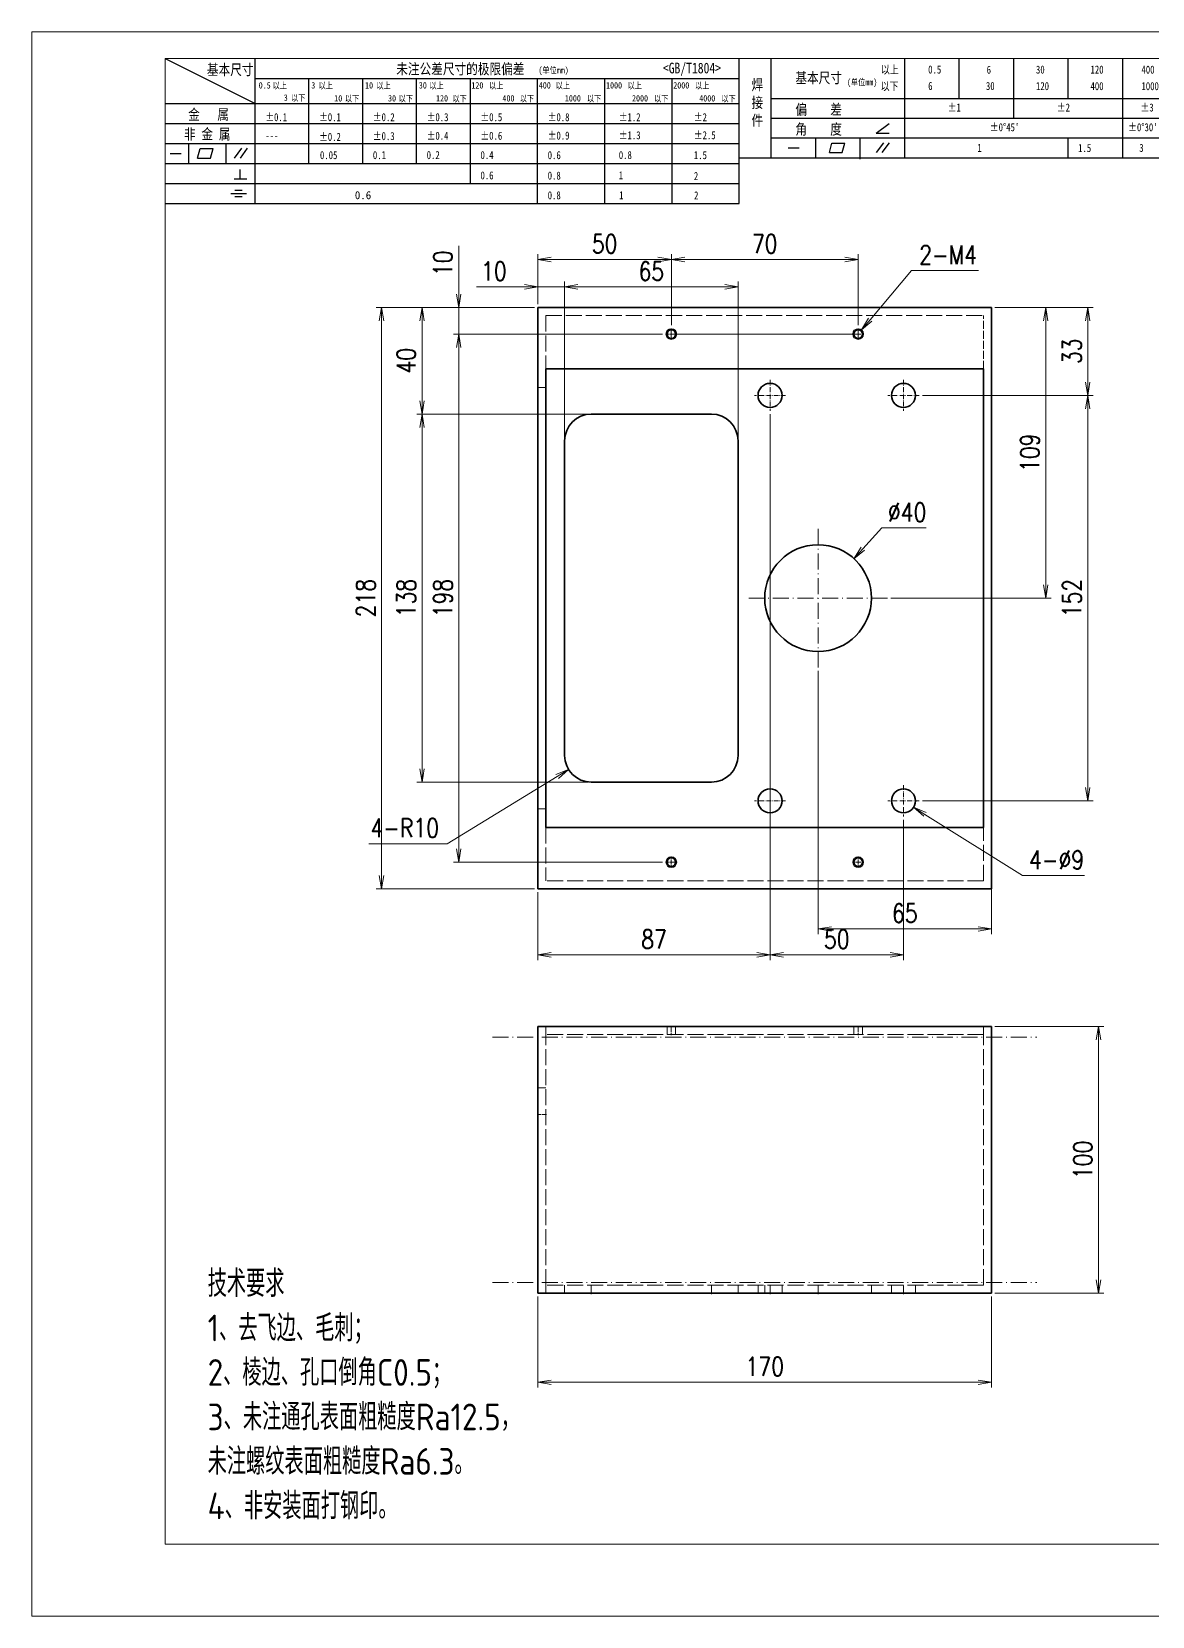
# Model space of a CAD drawing. Header units: millimetres. Extents: x 1333 to 209312, y -42879 to 359.
# Drawn here: x 135599 to 136019, y -1081 to -487 of the extents above; entities that cross this region are included whole.
import ezdxf

# ---------------------------------------------------------------- set-up
doc = ezdxf.new("R2010")
doc.units = ezdxf.units.MM
doc.header["$LTSCALE"] = 0.5
doc.linetypes.add('DASHDOT', pattern=[18.5, 12, -3, 0.5, -3])
doc.linetypes.add('DASHED', pattern=[15, 12, -3])
for name, color, linetype, lineweight in [('CENTER', 2, 'DASHDOT', 15), ('DRAWING', 7, 'Continuous', 35), ('HIDDEN', 1, 'DASHED', 18), ('图框', 7, 'Continuous', 18), ('标注线', 3, 'Continuous', 18)]:
    doc.layers.add(name, color=color, linetype=linetype, lineweight=lineweight)
doc.layers.add('DIM', color=3, linetype='Continuous')
doc.layers.add('图\\M+19E79\\M+195B6\\M+18E9A', color=7, linetype='Continuous')
doc.layers.add('打印', color=7, linetype='Continuous', lineweight=15, plot=False)
doc.layers.add('打印-禁用', color=7, linetype='Continuous', lineweight=15, plot=False)
doc.styles.add('DIM', font='romans.shx', dxfattribs={"width": 0.8, "bigfont": 'bigfont.shx'})
doc.styles.add('国标', font='simfang.ttf', dxfattribs={"width": 0.8})
doc.styles.add('机械长仿宋', font='gbenor.shx', dxfattribs={"height": 1, "bigfont": 'gbcbig.shx'})
doc.dimstyles.new('XR 1-2$0', dxfattribs={"dimscale": 2, "dimtxt": 3.5, "dimasz": 2.5, "dimexe": 1, "dimexo": 0.625, "dimgap": 1.2, "dimtad": 1, "dimdsep": 46, "dimtxsty": 'DIM', "dimblk": 'OPEN', "dimcen": 0, "dimclrd": 8, "dimclre": 8, "dimclrt": 2, "dimazin": 2, "dimtfac": 0.5, "dimtmove": 0, "dimatfit": 3, "dimldrblk": 'OPEN', "dimfxl": 0, "dimtolj": 2, "dimlwd": 13, "dimlwe": 13, "dimarcsym": 0})
doc.dimstyles.new('XR 1-2$3', dxfattribs={"dimscale": 2, "dimtxt": 3.5, "dimasz": 2.5, "dimexe": 1, "dimexo": 0.625, "dimgap": 1.2, "dimtad": 1, "dimtoh": 1, "dimdsep": 46, "dimtxsty": 'DIM', "dimblk": 'OPEN', "dimcen": 0, "dimclrd": 8, "dimclre": 8, "dimclrt": 2, "dimazin": 2, "dimtfac": 0.5, "dimtofl": 0, "dimtmove": 0, "dimatfit": 3, "dimldrblk": 'OPEN', "dimfxl": 0, "dimtolj": 2, "dimlwd": 18, "dimlwe": 18, "dimarcsym": 0})
doc.dimstyles.new('XR 1-2$4', dxfattribs={"dimscale": 2, "dimtxt": 3.5, "dimasz": 2.5, "dimexe": 1, "dimexo": 0.625, "dimgap": 1.2, "dimtad": 1, "dimtoh": 1, "dimdsep": 46, "dimtxsty": 'DIM', "dimblk": 'OPEN', "dimcen": 0, "dimclrd": 8, "dimclre": 8, "dimclrt": 2, "dimazin": 2, "dimtfac": 0.5, "dimtofl": 0, "dimtmove": 0, "dimatfit": 3, "dimldrblk": 'OPEN', "dimfxl": 0, "dimtolj": 2, "dimlwd": 18, "dimlwe": 18, "dimarcsym": 0})

# ---------------------------------------------------------------- blocks, each defined once
blk = doc.blocks.new('GZDEH零件A3图框V01版')
at = {"layer": '图\\M+19E79\\M+195B6\\M+18E9A', "color": 9}
for p, q in [((2882.49, -1554.46), (2899.37, -1562.92)), ((2899.37, -1581.67), (2899.37, -1554.46)), ((2990.09, -1581.67), (2990.09, -1554.46)), ((2996.09, -1573.08), (2996.09, -1554.46)), ((3021.09, -1561.98), (3021.09, -1554.46)), ((3031.31, -1561.98), (3031.31, -1554.46)), ((3041.53, -1561.98), (3041.53, -1554.46)), ((3051.75, -1561.98), (3051.75, -1554.46)), ((3061.98, -1561.98), (3061.98, -1554.46)), ((2899.37, -1558.24), (2990.09, -1558.24)), ((2909.45, -1574.17), (2909.45, -1558.24)), ((2919.53, -1574.17), (2919.53, -1558.24)), ((2929.61, -1574.17), (2929.61, -1558.24)), ((2939.69, -1577.92), (2939.69, -1558.24)), ((2952.29, -1581.67), (2952.29, -1558.24)), ((2964.89, -1581.67), (2964.89, -1558.24)), ((2977.49, -1581.67), (2977.49, -1558.24)), ((2996.09, -1561.98), (3113.09, -1561.98)), ((3021.09, -1573.08), (3021.09, -1561.98)), ((3041.53, -1565.68), (3041.53, -1561.98)), ((3061.98, -1573.08), (3061.98, -1561.98)), ((2882.49, -1562.92), (2990.09, -1562.92)), ((2882.49, -1566.67), (2990.09, -1566.67)), ((2996.09, -1565.68), (3113.09, -1565.68)), ((3015.75, -1568.51), (3018.15, -1566.66)), ((2882.49, -1570.42), (2990.09, -1570.42)), ((2886.92, -1574.12), (2886.92, -1570.42)), ((2893.91, -1574.12), (2893.91, -1570.42)), ((2996.09, -1569.38), (3113.09, -1569.38)), ((3004.42, -1573.08), (3004.42, -1569.38)), ((3006.97, -1572.12), (3007.45, -1570.33)), ((3007.45, -1570.33), (3009.86, -1570.33)), ((3009.39, -1572.12), (3009.86, -1570.33)), ((3012.75, -1573.08), (3012.75, -1569.38)), ((3015.75, -1568.51), (3018.15, -1568.51)), ((3015.81, -1572.12), (3017.15, -1570.26)), ((3016.89, -1572.12), (3018.23, -1570.26)), ((3051.75, -1573.08), (3051.75, -1569.38)), ((2883.43, -1572.27), (2885.49, -1572.27)), ((2888.59, -1573.16), (2889.07, -1571.37)), ((2888.59, -1573.16), (2891, -1573.16)), ((2889.07, -1571.37), (2891.48, -1571.37)), ((2891, -1573.16), (2891.48, -1571.37)), ((2895.52, -1573.16), (2896.85, -1571.3)), ((2896.6, -1573.16), (2897.94, -1571.3)), ((2990.09, -1573.08), (3113.09, -1573.08)), ((2999.26, -1571.23), (3001.32, -1571.23)), ((3006.97, -1572.12), (3009.39, -1572.12)), ((3012.75, -1573.33), (3012.75, -1573.08)), ((2882.49, -1574.17), (2990.09, -1574.17)), ((2895.42, -1577.05), (2897.81, -1577.05)), ((2896.58, -1577.05), (2896.58, -1575.28)), ((2882.49, -1577.92), (2990.09, -1577.92)), ((2894.79, -1579.77), (2897.77, -1579.77)), ((2895.57, -1579.17), (2896.92, -1579.17)), ((2882.49, -1581.67), (2990.09, -1581.67)), ((2895.57, -1580.37), (2896.93, -1580.37))]:
    blk.add_line(p, q, dxfattribs=at)
at = {"layer": '图框', "linetype": 'Continuous'}
for p, q in [((2882.49, -1554.46), (2882.49, -1832.96)), ((3272.49, -1554.46), (2882.49, -1554.46)), ((2882.49, -1832.96), (3272.49, -1832.96))]:
    blk.add_line(p, q, dxfattribs=at)
at = {"layer": '打印-禁用', "linetype": 'Continuous'}
for p, q in [((2857.49, -1549.46), (2857.49, -1846.46)), ((3277.49, -1549.46), (2857.49, -1549.46)), ((2857.49, -1846.46), (3277.49, -1846.46))]:
    blk.add_line(p, q, dxfattribs=at)
at = {"layer": '图\\M+19E79\\M+195B6\\M+18E9A', "color": 9, "style": '国标', "width": 0.8}
for s, height, p in [('基本尺寸', 2, (2890.33, -1557.58)), ('未注公差尺寸的极限偏差', 2, (2925.81, -1557.44)), ('<GB/T1804>', 2, (2975.78, -1557.27)), ('以上', 1.5, (3016.64, -1557.33)), ('0.5', 1.5, (3025.49, -1557.3)), ('6', 1.5, (3036.45, -1557.34)), ('30', 1.5, (3045.69, -1557.31)), ('120', 1.5, (3055.91, -1557.31)), ('400', 1.5, (3065.46, -1557.31)), ('30', 1.2, (2930.04, -1560.11)), ('基本尺寸', 2, (3000.6, -1559.1)), ('以下', 1.5, (3016.58, -1560.43)), ('6', 1.5, (3025.49, -1560.38)), ('30', 1.5, (3036.31, -1560.39)), ('120', 1.5, (3045.69, -1560.41)), ('400', 1.5, (3055.91, -1560.41)), ('1000', 1.5, (3065.46, -1560.41)), ('金   属', 2, (2886.82, -1565.98)), ('±0.1', 1.5, (2901.27, -1566.23)), ('±0.1', 1.5, (2911.35, -1566.23)), ('±0.2', 1.5, (2921.43, -1566.23)), ('±0.3', 1.5, (2931.51, -1566.23)), ('±0.5', 1.5, (2941.59, -1566.23)), ('±0.8', 1.5, (2954.19, -1566.23)), ('±1.2', 1.5, (2967.51, -1566.23)), ('±2', 1.5, (2981.58, -1566.23)), ('偏    差', 2, (3000.6, -1565.04)), ('±1', 1.5, (3029.16, -1564.42)), ('±2', 1.5, (3049.61, -1564.42)), ('±3', 1.5, (3065.3, -1564.42)), ('非 金 属', 2, (2886.02, -1569.65)), ('±0.3', 1.5, (2921.43, -1569.77)), ('±0.4', 1.5, (2931.51, -1569.71)), ('±0.6', 1.5, (2941.59, -1569.71)), ('±0.9', 1.5, (2954.19, -1569.68)), ('±1.3', 1.5, (2967.51, -1569.62)), ('±2.5', 1.5, (2981.58, -1569.61)), ('角    度', 2, (3000.6, -1568.74)), ("±0%%D45'", 1.5, (3037.06, -1568.12)), ("±0%%D30'", 1.5, (3062.98, -1568.12)), ('---', 1.5, (2901.27, -1569.65)), ('±0.2', 1.5, (2911.35, -1569.92)), ('1', 1.5, (3034.69, -1571.98)), ('1.5', 1.5, (3053.59, -1572.01)), ('3', 1.5, (3065.05, -1571.98)), ('0.1', 1.5, (2921.43, -1573.34)), ('0.2', 1.5, (2931.51, -1573.33)), ('0.4', 1.5, (2941.59, -1573.33)), ('0.6', 1.5, (2954.19, -1573.35)), ('0.8', 1.5, (2967.51, -1573.33)), ('1.5', 1.5, (2981.58, -1573.34)), ('0.6', 1.5, (2941.59, -1577.14)), ('0.8', 1.5, (2954.19, -1577.17)), ('1', 1.5, (2967.51, -1577.12)), ('2', 1.5, (2981.58, -1577.26)), ('0.8', 1.5, (2954.19, -1580.87)), ('1', 1.5, (2967.59, -1580.86)), ('2', 1.5, (2981.62, -1580.89))]:
    blk.add_text(s, height=height, dxfattribs=at).set_placement(p)
at = {"layer": '图\\M+19E79\\M+195B6\\M+18E9A', "color": 9, "lineweight": 15, "style": '国标', "width": 0.8}
for s, p in [('(单位mm)', (2952.44, -1557.27)), ('0.5', (2900.03, -1560.11)), ('以上', (2902.64, -1560.16)), ('3', (2909.88, -1560.11)), ('以上', (2911.25, -1560.16)), ('10', (2919.96, -1560.11)), ('以上', (2922.09, -1560.16)), ('以上', (2932.02, -1560.16)), ('120', (2939.88, -1560.11)), ('以上', (2943.21, -1560.16)), ('400', (2952.52, -1560.11)), ('以上', (2955.68, -1560.16)), ('1000', (2965.12, -1560.11)), ('以上', (2969.16, -1560.16)), ('2000', (2977.72, -1560.11)), ('以上', (2981.8, -1560.16)), ('(单位mm)', (3010.27, -1559.51)), ('3', (2904.73, -1562.41)), ('以下', (2906.1, -1562.46)), ('10', (2914.19, -1562.54)), ('以下', (2916.18, -1562.59)), ('30', (2924.27, -1562.54)), ('以下', (2926.26, -1562.59)), ('120', (2933.26, -1562.54)), ('以下', (2936.34, -1562.59)), ('400', (2945.7, -1562.54)), ('以下', (2948.94, -1562.59)), ('1000', (2957.41, -1562.54)), ('以下', (2961.54, -1562.59)), ('2000', (2969.99, -1562.54)), ('以下', (2974.14, -1562.59)), ('4000', (2982.59, -1562.54)), ('以下', (2986.74, -1562.59))]:
    blk.add_text(s, height=1.2, dxfattribs=at).set_placement(p)
at = {"layer": '图\\M+19E79\\M+195B6\\M+18E9A', "color": 9, "lineweight": 13, "style": '国标'}
blk.add_text('0.6', height=1.5, dxfattribs=at).set_placement((2918.05, -1580.85))
at = {"layer": '图\\M+19E79\\M+195B6\\M+18E9A', "color": 9, "style": '国标'}
for s, insert, char_height, width, attachment_point in [('焊\\P接\\P件', (2992.39, -1558.41), 2, 3.1877, 1), ('0.05', (2911.51, -1573.37), 1.5, 5.1982, 7)]:
    blk.add_mtext(s, dxfattribs=dict(at, insert=insert, char_height=char_height, width=width, attachment_point=attachment_point))
blk = doc.blocks.new('DEH A3')
at = {"layer": '图框'}
blk.add_blockref('GZDEH零件A3图框V01版', (-2857.49, 1846.46), dxfattribs=at)
blk = doc.blocks.new('_Open')
at = {"color": 0, "linetype": 'ByBlock', "lineweight": -2}
for p, q in [((-1, 0.17), (0, 0)), ((-1, -0.17), (0, 0)), ((0, 0), (-1, 0))]:
    blk.add_line(p, q, dxfattribs=at)
blk = doc.blocks.new('*D586')
at = {"layer": 'Defpoints', "color": 0, "transparency": 16777216}
for p in [(135788.71, -572.85), (135788.71, -590.76), (135838.71, -598.65)]:
    blk.add_point(p, dxfattribs=at)
at = {"layer": 'DIM', "color": 8, "lineweight": 13, "transparency": 16777216}
for p, q in [((135788.71, -589.51), (135788.71, -570.85)), ((135833.71, -572.85), (135793.71, -572.85)), ((135838.71, -597.4), (135838.71, -570.85))]:
    blk.add_line(p, q, dxfattribs=at)
at = {"layer": 'DIM', "color": 8, "linetype": 'ByBlock', "lineweight": 13, "transparency": 16777216, "xscale": 5, "yscale": 5, "zscale": 5, "rotation": 180}
blk.add_blockref('_Open', (135788.71, -572.85), dxfattribs=at)
at = {"layer": 'DIM', "color": 8, "linetype": 'ByBlock', "lineweight": 13, "transparency": 16777216, "xscale": 5, "yscale": 5, "zscale": 5}
blk.add_blockref('_Open', (135838.71, -572.85), dxfattribs=at)
at = {"layer": 'DIM', "color": 2, "transparency": 16777216, "insert": (135813.71, -566.95), "char_height": 7, "attachment_point": 5, "style": 'DIM'}
blk.add_mtext('\\A2;50', dxfattribs=at)
blk = doc.blocks.new('*D587')
at = {"layer": 'Defpoints', "color": 0, "transparency": 16777216}
for p in [(135908.71, -572.85), (135838.71, -598.65), (135908.71, -598.65)]:
    blk.add_point(p, dxfattribs=at)
at = {"layer": 'DIM', "color": 8, "lineweight": 13, "transparency": 16777216}
for p, q in [((135838.71, -597.4), (135838.71, -570.85)), ((135843.71, -572.85), (135903.71, -572.85)), ((135908.71, -597.4), (135908.71, -570.85))]:
    blk.add_line(p, q, dxfattribs=at)
at = {"layer": 'DIM', "color": 8, "linetype": 'ByBlock', "lineweight": 13, "transparency": 16777216, "xscale": 5, "yscale": 5, "zscale": 5, "rotation": 180}
blk.add_blockref('_Open', (135838.71, -572.85), dxfattribs=at)
at = {"layer": 'DIM', "color": 8, "linetype": 'ByBlock', "lineweight": 13, "transparency": 16777216, "xscale": 5, "yscale": 5, "zscale": 5}
blk.add_blockref('_Open', (135908.71, -572.85), dxfattribs=at)
at = {"layer": 'DIM', "color": 2, "transparency": 16777216, "insert": (135873.71, -566.95), "char_height": 7, "attachment_point": 5, "style": 'DIM'}
blk.add_mtext('\\A2;70', dxfattribs=at)
blk = doc.blocks.new('*D588')
at = {"layer": 'Defpoints', "color": 0, "transparency": 16777216}
for p in [(135759.02, -590.76), (135788.71, -590.76), (135836.71, -600.76)]:
    blk.add_point(p, dxfattribs=at)
at = {"layer": 'DIM', "color": 8, "lineweight": 13, "transparency": 16777216}
for p, q in [((135759.02, -585.76), (135759.02, -567.69)), ((135787.46, -590.76), (135757.02, -590.76)), ((135759.02, -600.76), (135759.02, -590.76)), ((135835.46, -600.76), (135757.02, -600.76)), ((135759.02, -605.76), (135759.02, -610.76))]:
    blk.add_line(p, q, dxfattribs=at)
at = {"layer": 'DIM', "color": 8, "linetype": 'ByBlock', "lineweight": 13, "transparency": 16777216, "xscale": 5, "yscale": 5, "zscale": 5}
for p, rotation in [((135759.02, -590.76), 270), ((135759.02, -600.76), 90)]:
    blk.add_blockref('_Open', p, dxfattribs=dict(at, rotation=rotation))
at = {"layer": 'DIM', "color": 2, "transparency": 16777216, "insert": (135753.12, -574.23), "char_height": 7, "attachment_point": 5, "rotation": 90, "style": 'DIM'}
blk.add_mtext('\\A2;10', dxfattribs=at)
blk = doc.blocks.new('*D589')
at = {"layer": 'Defpoints', "color": 0, "transparency": 16777216}
for p in [(135788.71, -590.76), (135730.05, -808.76), (135788.71, -808.76)]:
    blk.add_point(p, dxfattribs=at)
at = {"layer": 'DIM', "color": 8, "lineweight": 13, "transparency": 16777216}
for p, q in [((135787.46, -590.76), (135728.05, -590.76)), ((135730.05, -595.76), (135730.05, -803.76)), ((135787.46, -808.76), (135728.05, -808.76))]:
    blk.add_line(p, q, dxfattribs=at)
at = {"layer": 'DIM', "color": 8, "linetype": 'ByBlock', "lineweight": 13, "transparency": 16777216, "xscale": 5, "yscale": 5, "zscale": 5}
for p, rotation in [((135730.05, -590.76), 90), ((135730.05, -808.76), 270)]:
    blk.add_blockref('_Open', p, dxfattribs=dict(at, rotation=rotation))
at = {"layer": 'DIM', "color": 2, "transparency": 16777216, "insert": (135724.15, -699.76), "char_height": 7, "attachment_point": 5, "rotation": 90, "style": 'DIM'}
blk.add_mtext('\\A2;218', dxfattribs=at)
blk = doc.blocks.new('*D590')
at = {"layer": 'Defpoints', "color": 0, "transparency": 16777216}
for p in [(135745.28, -590.76), (135788.71, -590.76), (135808.71, -630.76)]:
    blk.add_point(p, dxfattribs=at)
at = {"layer": 'DIM', "color": 8, "lineweight": 13, "transparency": 16777216}
for p, q in [((135787.46, -590.76), (135743.28, -590.76)), ((135745.28, -625.76), (135745.28, -595.76)), ((135807.46, -630.76), (135743.28, -630.76))]:
    blk.add_line(p, q, dxfattribs=at)
at = {"layer": 'DIM', "color": 8, "linetype": 'ByBlock', "lineweight": 13, "transparency": 16777216, "xscale": 5, "yscale": 5, "zscale": 5}
for p, rotation in [((135745.28, -590.76), 90), ((135745.28, -630.76), 270)]:
    blk.add_blockref('_Open', p, dxfattribs=dict(at, rotation=rotation))
at = {"layer": 'DIM', "color": 2, "transparency": 16777216, "insert": (135739.38, -610.76), "char_height": 7, "attachment_point": 5, "rotation": 90, "style": 'DIM'}
blk.add_mtext('\\A2;40', dxfattribs=at)
blk = doc.blocks.new('*D591')
at = {"layer": 'Defpoints', "color": 0, "transparency": 16777216}
for p in [(135808.71, -630.76), (135745.28, -768.76), (135808.71, -768.76)]:
    blk.add_point(p, dxfattribs=at)
at = {"layer": 'DIM', "color": 8, "lineweight": 13, "transparency": 16777216}
for p, q in [((135807.46, -630.76), (135743.28, -630.76)), ((135745.28, -635.76), (135745.28, -763.76)), ((135807.46, -768.76), (135743.28, -768.76))]:
    blk.add_line(p, q, dxfattribs=at)
at = {"layer": 'DIM', "color": 8, "linetype": 'ByBlock', "lineweight": 13, "transparency": 16777216, "xscale": 5, "yscale": 5, "zscale": 5}
for p, rotation in [((135745.28, -630.76), 90), ((135745.28, -768.76), 270)]:
    blk.add_blockref('_Open', p, dxfattribs=dict(at, rotation=rotation))
at = {"layer": 'DIM', "color": 2, "transparency": 16777216, "insert": (135739.38, -699.76), "char_height": 7, "attachment_point": 5, "rotation": 90, "style": 'DIM'}
blk.add_mtext('\\A2;138', dxfattribs=at)
blk = doc.blocks.new('*D592')
at = {"layer": 'Defpoints', "color": 0, "transparency": 16777216}
for p in [(135788.71, -583.08), (135788.71, -590.76), (135798.71, -640.76)]:
    blk.add_point(p, dxfattribs=at)
at = {"layer": 'DIM', "color": 8, "lineweight": 13, "transparency": 16777216}
for p, q in [((135788.71, -589.51), (135788.71, -581.08)), ((135798.71, -639.51), (135798.71, -581.08)), ((135783.71, -583.08), (135765.64, -583.08)), ((135798.71, -583.08), (135788.71, -583.08)), ((135803.71, -583.08), (135808.71, -583.08))]:
    blk.add_line(p, q, dxfattribs=at)
at = {"layer": 'DIM', "color": 8, "linetype": 'ByBlock', "lineweight": 13, "transparency": 16777216, "xscale": 5, "yscale": 5, "zscale": 5}
blk.add_blockref('_Open', (135788.71, -583.08), dxfattribs=at)
at = {"layer": 'DIM', "color": 8, "linetype": 'ByBlock', "lineweight": 13, "transparency": 16777216, "xscale": 5, "yscale": 5, "zscale": 5, "rotation": 180}
blk.add_blockref('_Open', (135798.71, -583.08), dxfattribs=at)
at = {"layer": 'DIM', "color": 2, "transparency": 16777216, "insert": (135772.17, -577.18), "char_height": 7, "attachment_point": 5, "style": 'DIM'}
blk.add_mtext('\\A2;10', dxfattribs=at)
blk = doc.blocks.new('*D593')
at = {"layer": 'Defpoints', "color": 0, "transparency": 16777216}
for p in [(135863.71, -583.08), (135798.71, -639.51), (135863.71, -640.76)]:
    blk.add_point(p, dxfattribs=at)
at = {"layer": 'DIM', "color": 8, "lineweight": 13, "transparency": 16777216}
for p, q in [((135798.71, -638.26), (135798.71, -581.08)), ((135863.71, -639.51), (135863.71, -581.08)), ((135803.71, -583.08), (135858.71, -583.08))]:
    blk.add_line(p, q, dxfattribs=at)
at = {"layer": 'DIM', "color": 8, "linetype": 'ByBlock', "lineweight": 13, "transparency": 16777216, "xscale": 5, "yscale": 5, "zscale": 5, "rotation": 180}
blk.add_blockref('_Open', (135798.71, -583.08), dxfattribs=at)
at = {"layer": 'DIM', "color": 8, "linetype": 'ByBlock', "lineweight": 13, "transparency": 16777216, "xscale": 5, "yscale": 5, "zscale": 5}
blk.add_blockref('_Open', (135863.71, -583.08), dxfattribs=at)
at = {"layer": 'DIM', "color": 2, "transparency": 16777216, "insert": (135831.21, -577.18), "char_height": 7, "attachment_point": 5, "style": 'DIM'}
blk.add_mtext('\\A2;65', dxfattribs=at)
blk = doc.blocks.new('*D594')
at = {"layer": 'Defpoints', "color": 0, "transparency": 16777216}
for p in [(135836.6, -600.76), (135759.02, -798.76), (135836.6, -798.76)]:
    blk.add_point(p, dxfattribs=at)
at = {"layer": 'DIM', "color": 8, "lineweight": 13, "transparency": 16777216}
for p, q in [((135835.35, -600.76), (135757.02, -600.76)), ((135759.02, -605.76), (135759.02, -793.76)), ((135835.35, -798.76), (135757.02, -798.76))]:
    blk.add_line(p, q, dxfattribs=at)
at = {"layer": 'DIM', "color": 8, "linetype": 'ByBlock', "lineweight": 13, "transparency": 16777216, "xscale": 5, "yscale": 5, "zscale": 5}
for p, rotation in [((135759.02, -600.76), 90), ((135759.02, -798.76), 270)]:
    blk.add_blockref('_Open', p, dxfattribs=dict(at, rotation=rotation))
at = {"layer": 'DIM', "color": 2, "transparency": 16777216, "insert": (135753.12, -699.76), "char_height": 7, "attachment_point": 5, "rotation": 90, "style": 'DIM'}
blk.add_mtext('\\A2;198', dxfattribs=at)
blk = doc.blocks.new('*D595')
at = {"layer": 'Defpoints', "color": 0, "transparency": 16777216}
for p in [(135909.99, -599.23), (135907.42, -602.29)]:
    blk.add_point(p, dxfattribs=at)
at = {"layer": 'DIM', "color": 8, "lineweight": 18, "transparency": 16777216}
for p in [(135913.21, -595.4), (135953.78, -576.96)]:
    blk.add_line(p, (135928.71, -576.96), dxfattribs=at)
at = {"layer": 'DIM', "color": 8, "linetype": 'ByBlock', "lineweight": 18, "transparency": 16777216, "xscale": 5, "yscale": 5, "zscale": 5, "rotation": 229.957694531556}
blk.add_blockref('_Open', (135909.99, -599.23), dxfattribs=at)
at = {"layer": 'DIM', "color": 2, "transparency": 16777216, "insert": (135942.44, -571.06), "char_height": 7, "attachment_point": 5, "style": 'DIM'}
blk.add_mtext('\\A2;2-M4', dxfattribs=at)
blk = doc.blocks.new('*D596')
at = {"layer": 'Defpoints', "color": 0, "transparency": 16777216}
for p in [(135875.71, -629.61), (135788.71, -808.76), (135788.71, -833.49)]:
    blk.add_point(p, dxfattribs=at)
at = {"layer": 'DIM', "color": 8, "lineweight": 13, "transparency": 16777216}
for p, q in [((135875.71, -630.86), (135875.71, -835.49)), ((135788.71, -810.01), (135788.71, -835.49)), ((135870.71, -833.49), (135793.71, -833.49))]:
    blk.add_line(p, q, dxfattribs=at)
at = {"layer": 'DIM', "color": 8, "linetype": 'ByBlock', "lineweight": 13, "transparency": 16777216, "xscale": 5, "yscale": 5, "zscale": 5, "rotation": 180}
blk.add_blockref('_Open', (135788.71, -833.49), dxfattribs=at)
at = {"layer": 'DIM', "color": 8, "linetype": 'ByBlock', "lineweight": 13, "transparency": 16777216, "xscale": 5, "yscale": 5, "zscale": 5}
blk.add_blockref('_Open', (135875.71, -833.49), dxfattribs=at)
at = {"layer": 'DIM', "color": 2, "transparency": 16777216, "insert": (135832.21, -827.59), "char_height": 7, "attachment_point": 5, "style": 'DIM'}
blk.add_mtext('\\A2;87', dxfattribs=at)
blk = doc.blocks.new('*D597')
at = {"layer": 'Defpoints', "color": 0, "transparency": 16777216}
for p in [(135875.71, -781.61), (135925.71, -781.61), (135925.71, -833.49)]:
    blk.add_point(p, dxfattribs=at)
at = {"layer": 'DIM', "color": 8, "lineweight": 13, "transparency": 16777216}
for p, q in [((135875.71, -782.86), (135875.71, -835.49)), ((135925.71, -782.86), (135925.71, -835.49)), ((135880.71, -833.49), (135920.71, -833.49))]:
    blk.add_line(p, q, dxfattribs=at)
at = {"layer": 'DIM', "color": 8, "linetype": 'ByBlock', "lineweight": 13, "transparency": 16777216, "xscale": 5, "yscale": 5, "zscale": 5, "rotation": 180}
blk.add_blockref('_Open', (135875.71, -833.49), dxfattribs=at)
at = {"layer": 'DIM', "color": 8, "linetype": 'ByBlock', "lineweight": 13, "transparency": 16777216, "xscale": 5, "yscale": 5, "zscale": 5}
blk.add_blockref('_Open', (135925.71, -833.49), dxfattribs=at)
at = {"layer": 'DIM', "color": 2, "transparency": 16777216, "insert": (135900.71, -827.59), "char_height": 7, "attachment_point": 5, "style": 'DIM'}
blk.add_mtext('\\A2;50', dxfattribs=at)
blk = doc.blocks.new('*D598')
at = {"layer": 'Defpoints', "color": 0, "transparency": 16777216}
for p in [(135958.71, -590.76), (135994.75, -590.76), (135931.56, -623.76)]:
    blk.add_point(p, dxfattribs=at)
at = {"layer": 'DIM', "color": 8, "lineweight": 13, "transparency": 16777216}
for p, q in [((135959.96, -590.76), (135996.75, -590.76)), ((135994.75, -618.76), (135994.75, -595.76)), ((135932.81, -623.76), (135996.75, -623.76))]:
    blk.add_line(p, q, dxfattribs=at)
at = {"layer": 'DIM', "color": 8, "linetype": 'ByBlock', "lineweight": 13, "transparency": 16777216, "xscale": 5, "yscale": 5, "zscale": 5}
for p, rotation in [((135994.75, -590.76), 90), ((135994.75, -623.76), 270)]:
    blk.add_blockref('_Open', p, dxfattribs=dict(at, rotation=rotation))
at = {"layer": 'DIM', "color": 2, "transparency": 16777216, "insert": (135988.85, -607.26), "char_height": 7, "attachment_point": 5, "rotation": 90, "style": 'DIM'}
blk.add_mtext('\\A2;33', dxfattribs=at)
blk = doc.blocks.new('*D599')
at = {"layer": 'Defpoints', "color": 0, "transparency": 16777216}
for p in [(135931.56, -623.76), (135931.56, -775.76), (135994.75, -775.76)]:
    blk.add_point(p, dxfattribs=at)
at = {"layer": 'DIM', "color": 8, "lineweight": 13, "transparency": 16777216}
for p, q in [((135932.81, -623.76), (135996.75, -623.76)), ((135994.75, -628.76), (135994.75, -770.76)), ((135932.81, -775.76), (135996.75, -775.76))]:
    blk.add_line(p, q, dxfattribs=at)
at = {"layer": 'DIM', "color": 8, "linetype": 'ByBlock', "lineweight": 13, "transparency": 16777216, "xscale": 5, "yscale": 5, "zscale": 5}
for p, rotation in [((135994.75, -623.76), 90), ((135994.75, -775.76), 270)]:
    blk.add_blockref('_Open', p, dxfattribs=dict(at, rotation=rotation))
at = {"layer": 'DIM', "color": 2, "transparency": 16777216, "insert": (135988.85, -699.76), "char_height": 7, "attachment_point": 5, "rotation": 90, "style": 'DIM'}
blk.add_mtext('\\A2;152', dxfattribs=at)
blk = doc.blocks.new('*D600')
at = {"layer": 'Defpoints', "color": 0, "transparency": 16777216}
for p in [(135958.71, -590.76), (135979.01, -590.76), (135919.71, -699.76)]:
    blk.add_point(p, dxfattribs=at)
at = {"layer": 'DIM', "color": 8, "lineweight": 13, "transparency": 16777216}
for p, q in [((135959.96, -590.76), (135981.01, -590.76)), ((135979.01, -694.76), (135979.01, -595.76)), ((135920.96, -699.76), (135981.01, -699.76))]:
    blk.add_line(p, q, dxfattribs=at)
at = {"layer": 'DIM', "color": 8, "linetype": 'ByBlock', "lineweight": 13, "transparency": 16777216, "xscale": 5, "yscale": 5, "zscale": 5}
for p, rotation in [((135979.01, -590.76), 90), ((135979.01, -699.76), 270)]:
    blk.add_blockref('_Open', p, dxfattribs=dict(at, rotation=rotation))
at = {"layer": 'DIM', "color": 2, "transparency": 16777216, "insert": (135973.11, -645.26), "char_height": 7, "attachment_point": 5, "rotation": 90, "style": 'DIM'}
blk.add_mtext('\\A2;109', dxfattribs=at)
blk = doc.blocks.new('*D601')
at = {"layer": 'Defpoints', "color": 0, "transparency": 16777216}
for p in [(135893.71, -725.76), (135958.71, -806.76), (135958.71, -823.77)]:
    blk.add_point(p, dxfattribs=at)
at = {"layer": 'DIM', "color": 8, "lineweight": 13, "transparency": 16777216}
for p, q in [((135893.71, -727.01), (135893.71, -825.77)), ((135958.71, -808.01), (135958.71, -825.77)), ((135898.71, -823.77), (135953.71, -823.77))]:
    blk.add_line(p, q, dxfattribs=at)
at = {"layer": 'DIM', "color": 8, "linetype": 'ByBlock', "lineweight": 13, "transparency": 16777216, "xscale": 5, "yscale": 5, "zscale": 5, "rotation": 180}
blk.add_blockref('_Open', (135893.71, -823.77), dxfattribs=at)
at = {"layer": 'DIM', "color": 8, "linetype": 'ByBlock', "lineweight": 13, "transparency": 16777216, "xscale": 5, "yscale": 5, "zscale": 5}
blk.add_blockref('_Open', (135958.71, -823.77), dxfattribs=at)
at = {"layer": 'DIM', "color": 2, "transparency": 16777216, "insert": (135926.21, -817.87), "char_height": 7, "attachment_point": 5, "style": 'DIM'}
blk.add_mtext('\\A2;65', dxfattribs=at)
blk = doc.blocks.new('*D602')
at = {"layer": 'Defpoints', "color": 0, "transparency": 16777216}
for p in [(135808.71, -758.76), (135800.18, -763.98)]:
    blk.add_point(p, dxfattribs=at)
at = {"layer": 'DIM', "color": 8, "lineweight": 18, "transparency": 16777216}
for p in [(135795.91, -766.58), (135725.31, -791.81)]:
    blk.add_line(p, (135754.64, -791.81), dxfattribs=at)
at = {"layer": 'DIM', "color": 8, "linetype": 'ByBlock', "lineweight": 18, "transparency": 16777216, "xscale": 5, "yscale": 5, "zscale": 5, "rotation": 31.43495507617668}
blk.add_blockref('_Open', (135800.18, -763.98), dxfattribs=at)
at = {"layer": 'DIM', "color": 2, "transparency": 16777216, "insert": (135738.77, -785.91), "char_height": 7, "attachment_point": 5, "style": 'DIM'}
blk.add_mtext('\\A2;\\A2;4-R10', dxfattribs=at)
blk = doc.blocks.new('*D603')
at = {"layer": 'Defpoints', "color": 0, "transparency": 16777216}
for p in [(135907.17, -684.97), (135880.25, -714.56)]:
    blk.add_point(p, dxfattribs=at)
at = {"layer": 'DIM', "color": 8, "lineweight": 18, "transparency": 16777216}
for p in [(135910.53, -681.27), (135934.16, -673.47)]:
    blk.add_line(p, (135917.63, -673.47), dxfattribs=at)
at = {"layer": 'DIM', "color": 8, "linetype": 'ByBlock', "lineweight": 18, "transparency": 16777216, "xscale": 5, "yscale": 5, "zscale": 5, "rotation": 227.7044845662696}
blk.add_blockref('_Open', (135907.17, -684.97), dxfattribs=at)
at = {"layer": 'DIM', "color": 2, "transparency": 16777216, "insert": (135927.09, -667.57), "char_height": 7, "attachment_point": 5, "style": 'DIM'}
blk.add_mtext('\\A2;∅40', dxfattribs=at)
blk = doc.blocks.new('*D604')
at = {"layer": 'Defpoints', "color": 0, "transparency": 16777216}
for p in [(135921.9, -773.37), (135929.52, -778.15)]:
    blk.add_point(p, dxfattribs=at)
at = {"layer": 'DIM', "color": 8, "lineweight": 18, "transparency": 16777216}
for p in [(135933.75, -780.81), (135993.51, -803.77)]:
    blk.add_line(p, (135970.31, -803.77), dxfattribs=at)
at = {"layer": 'DIM', "color": 8, "linetype": 'ByBlock', "lineweight": 18, "transparency": 16777216, "xscale": 5, "yscale": 5, "zscale": 5, "rotation": 147.8690614364071}
blk.add_blockref('_Open', (135929.52, -778.15), dxfattribs=at)
at = {"layer": 'DIM', "color": 2, "transparency": 16777216, "insert": (135983.11, -797.87), "char_height": 7, "attachment_point": 5, "style": 'DIM'}
blk.add_mtext('\\A2;\\A2;4-∅9', dxfattribs=at)
blk = doc.blocks.new('*D616')
at = {"layer": 'Defpoints', "color": 0, "transparency": 16777216}
for p in [(135958.71, -860.33), (135958.71, -960.33), (135998.82, -960.33)]:
    blk.add_point(p, dxfattribs=at)
at = {"layer": 'DIM', "color": 8, "lineweight": 13, "transparency": 16777216}
for p, q in [((135959.96, -860.33), (136000.82, -860.33)), ((135998.82, -865.33), (135998.82, -955.33)), ((135959.96, -960.33), (136000.82, -960.33))]:
    blk.add_line(p, q, dxfattribs=at)
at = {"layer": 'DIM', "color": 8, "linetype": 'ByBlock', "lineweight": 13, "transparency": 16777216, "xscale": 5, "yscale": 5, "zscale": 5}
for p, rotation in [((135998.82, -860.33), 90), ((135998.82, -960.33), 270)]:
    blk.add_blockref('_Open', p, dxfattribs=dict(at, rotation=rotation))
at = {"layer": 'DIM', "color": 2, "transparency": 16777216, "insert": (135992.92, -910.33), "char_height": 7, "attachment_point": 5, "rotation": 90, "style": 'DIM'}
blk.add_mtext('\\A2;100', dxfattribs=at)
blk = doc.blocks.new('*D617')
at = {"layer": 'Defpoints', "color": 0, "transparency": 16777216}
for p in [(135788.71, -960.33), (135958.71, -960.33), (135958.71, -993.7)]:
    blk.add_point(p, dxfattribs=at)
at = {"layer": 'DIM', "color": 8, "lineweight": 13, "transparency": 16777216}
for p, q in [((135788.71, -961.58), (135788.71, -995.7)), ((135958.71, -961.58), (135958.71, -995.7)), ((135793.71, -993.7), (135953.71, -993.7))]:
    blk.add_line(p, q, dxfattribs=at)
at = {"layer": 'DIM', "color": 8, "linetype": 'ByBlock', "lineweight": 13, "transparency": 16777216, "xscale": 5, "yscale": 5, "zscale": 5, "rotation": 180}
blk.add_blockref('_Open', (135788.71, -993.7), dxfattribs=at)
at = {"layer": 'DIM', "color": 8, "linetype": 'ByBlock', "lineweight": 13, "transparency": 16777216, "xscale": 5, "yscale": 5, "zscale": 5}
blk.add_blockref('_Open', (135958.71, -993.7), dxfattribs=at)
at = {"layer": 'DIM', "color": 2, "transparency": 16777216, "insert": (135873.71, -987.8), "char_height": 7, "attachment_point": 5, "style": 'DIM'}
blk.add_mtext('\\A2;170', dxfattribs=at)

msp = doc.modelspace()

# ---------------------------------------------------------------- linework, layer by layer
at = {"layer": 'CENTER', "ltscale": 0.105365}
for p, q in [((135838.708, -598.654), (135838.708, -602.869)), ((135908.708, -598.654), (135908.708, -602.869)), ((135840.815, -600.762), (135836.6, -600.762)), ((135910.815, -600.762), (135906.6, -600.762)), ((135840.815, -798.762), (135836.6, -798.762)), ((135838.708, -796.654), (135838.708, -800.869)), ((135910.815, -798.762), (135906.6, -798.762)), ((135908.708, -796.654), (135908.708, -800.869))]:
    msp.add_line(p, q, dxfattribs=at)
at = {"layer": 'CENTER', "ltscale": 0.2925}
for p, q in [((135875.708, -617.912), (135875.708, -629.612)), ((135925.708, -617.912), (135925.708, -629.612)), ((135881.558, -623.762), (135869.858, -623.762)), ((135931.558, -623.762), (135919.858, -623.762)), ((135875.708, -769.912), (135875.708, -781.612)), ((135925.708, -769.912), (135925.708, -781.612)), ((135881.558, -775.762), (135869.858, -775.762)), ((135931.558, -775.762), (135919.858, -775.762))]:
    msp.add_line(p, q, dxfattribs=at)
at = {"layer": 'CENTER', "ltscale": 0.09}
for p, q in [((135788.408, -630.762), (135792.008, -630.762)), ((135788.408, -893.334), (135792.008, -893.334)), ((135808.708, -960.634), (135808.708, -957.034)), ((135853.708, -960.634), (135853.708, -957.034)), ((135875.708, -960.634), (135875.708, -957.034)), ((135893.708, -960.634), (135893.708, -957.034)), ((135925.708, -960.634), (135925.708, -957.034))]:
    msp.add_line(p, q, dxfattribs=at)
at = {"layer": 'CENTER'}
for p, q in [((135893.708, -673.762), (135893.708, -725.762)), ((135919.708, -699.762), (135867.708, -699.762)), ((135771.707, -864.334), (135975.708, -864.334)), ((135771.708, -864.334), (135975.708, -864.334)), ((135771.707, -956.334), (135975.708, -956.334)), ((135771.708, -956.334), (135975.708, -956.334))]:
    msp.add_line(p, q, dxfattribs=at)
at = {"layer": 'CENTER', "ltscale": 0.090015}
for p, q in [((135838.708, -860.034), (135838.708, -863.635)), ((135908.708, -860.034), (135908.708, -863.635))]:
    msp.add_line(p, q, dxfattribs=at)
at = {"layer": 'DRAWING'}
for p, q in [((135788.708, -590.762), (135958.708, -590.762)), ((135788.708, -804.762), (135788.708, -594.762)), ((135958.708, -594.762), (135958.708, -804.762)), ((135791.708, -785.762), (135791.708, -613.762)), ((135955.708, -613.762), (135791.708, -613.762)), ((135955.708, -613.762), (135955.708, -785.762)), ((135853.708, -630.762), (135808.708, -630.762)), ((135798.708, -640.762), (135798.708, -735.2)), ((135863.708, -640.762), (135863.708, -735.2)), ((135798.708, -735.2), (135798.708, -758.762)), ((135863.708, -735.2), (135863.708, -758.762)), ((135853.708, -768.762), (135808.708, -768.762)), ((135791.708, -785.762), (135955.708, -785.762)), ((135958.708, -808.762), (135788.708, -808.762)), ((135958.708, -860.334), (135788.708, -860.334)), ((135788.708, -956.334), (135788.708, -864.334)), ((135958.708, -956.334), (135958.708, -864.334)), ((135958.708, -960.334), (135788.708, -960.334))]:
    msp.add_line(p, q, dxfattribs=at)
at = {"layer": 'DRAWING', "ltscale": 0.1}
for p, q in [((135788.708, -594.762), (135788.708, -590.762)), ((135958.708, -594.762), (135958.708, -590.762)), ((135788.708, -804.762), (135788.708, -808.762)), ((135958.708, -804.762), (135958.708, -808.762)), ((135788.708, -860.334), (135788.708, -864.334)), ((135958.708, -860.334), (135958.708, -864.334)), ((135788.708, -956.334), (135788.708, -960.334)), ((135958.708, -956.334), (135958.708, -960.334))]:
    msp.add_line(p, q, dxfattribs=at)
at = {"layer": 'DRAWING'}
for centre, radius in [((135838.708, -600.762), 1.621), ((135908.708, -600.762), 1.621), ((135875.708, -623.762), 4.5), ((135925.708, -623.762), 4.5), ((135893.708, -699.762), 20), ((135875.708, -775.762), 4.5), ((135925.708, -775.762), 4.5), ((135838.708, -798.762), 1.621), ((135908.708, -798.762), 1.621)]:
    msp.add_circle(centre, radius, dxfattribs=at)
for centre, start, end in [((135808.708, -640.762), 90, 180), ((135853.708, -640.762), 0, 90), ((135808.708, -758.762), 180, 270), ((135853.708, -758.762), 270, 0)]:
    msp.add_arc(centre, 10, start, end, dxfattribs=at)
at = {"layer": 'HIDDEN'}
for p, q in [((135791.708, -593.762), (135791.708, -613.762)), ((135791.708, -593.762), (135955.708, -593.762)), ((135791.708, -735.2), (135791.708, -620.762)), ((135791.708, -778.762), (135791.708, -735.2)), ((135791.708, -785.762), (135791.708, -805.762)), ((135955.708, -805.762), (135955.708, -785.762)), ((135955.708, -805.762), (135791.708, -805.762)), ((135955.708, -863.334), (135791.708, -863.334)), ((135791.708, -957.334), (135791.708, -863.334)), ((135955.708, -957.334), (135955.708, -863.334)), ((135955.708, -957.334), (135791.708, -957.334))]:
    msp.add_line(p, q, dxfattribs=at)
at = {"layer": 'HIDDEN', "ltscale": 0.5}
msp.add_line((135955.708, -613.762), (135955.708, -593.762), dxfattribs=at)
at = {"layer": 'HIDDEN', "ltscale": 0.075}
for p, q in [((135788.708, -620.762), (135791.708, -620.762)), ((135788.708, -778.762), (135791.708, -778.762)), ((135791.708, -860.334), (135791.708, -863.334)), ((135837.087, -860.334), (135837.087, -863.334)), ((135837.087, -860.334), (135837.087, -863.334)), ((135840.329, -860.334), (135840.329, -863.334)), ((135840.329, -860.334), (135840.329, -863.334)), ((135907.087, -860.334), (135907.087, -863.334)), ((135907.087, -860.334), (135907.087, -863.334)), ((135910.329, -860.334), (135910.329, -863.334)), ((135910.329, -860.334), (135910.329, -863.334)), ((135955.708, -860.334), (135955.708, -863.334)), ((135788.708, -883.334), (135791.708, -883.334)), ((135791.708, -960.334), (135791.708, -957.334)), ((135798.708, -960.334), (135798.708, -957.334)), ((135863.708, -960.334), (135863.708, -957.334)), ((135871.208, -960.334), (135871.208, -957.334)), ((135871.208, -960.334), (135871.208, -957.334)), ((135873.708, -960.334), (135873.708, -957.334)), ((135880.208, -960.334), (135880.208, -957.334)), ((135880.208, -960.334), (135880.208, -957.334)), ((135913.708, -960.334), (135913.708, -957.334)), ((135921.208, -960.334), (135921.208, -957.334)), ((135921.208, -960.334), (135921.208, -957.334)), ((135930.208, -960.334), (135930.208, -957.334)), ((135930.208, -960.334), (135930.208, -957.334))]:
    msp.add_line(p, q, dxfattribs=at)
at = {"layer": '打印'}
msp.add_lwpolyline([(135598.975, -487.43), (136438.975, -487.43), (136438.975, -1081.43), (135598.975, -1081.43)], close=True, dxfattribs=at)
at = {"layer": '标注线', "color": 7}
msp.add_line((135838.708, -600.762), (135908.708, -600.762), dxfattribs=at)
at = {"layer": '标注线'}
for centre in [(135838.708, -600.762), (135908.708, -600.762), (135838.708, -798.762), (135908.708, -798.762)]:
    msp.add_circle(centre, 2, dxfattribs=at)

# ---------------------------------------------------------------- block references
at = {"layer": '图框', "xscale": 2, "yscale": 2, "zscale": 2}
msp.add_blockref('DEH A3', (135598.975, -1081.43), dxfattribs=at)

# ---------------------------------------------------------------- texts
at = {"layer": '标注线', "color": 2, "insert": (135664.923, -1045.093), "char_height": 10, "width": 114.82461, "attachment_point": 7, "style": '机械长仿宋'}
msp.add_mtext('\\A2;技术要求\\P1、去飞边、毛刺；\\P2、棱边、孔口倒角C0.5；\\P3、未注通孔表面粗糙度Ra12.5，\\P未注螺纹表面粗糙度Ra6.3。\\P4、非安装面打钢印。', dxfattribs=at)

# ---------------------------------------------------------------- dimensions: what is measured, and where the dimension line sits
at = {"layer": 'DIM'}
for base, p1, p2, picture, middle in [((135788.708, -572.855), (135838.708, -598.654), (135788.708, -590.762), '*D586', (135813.708, -566.955)), ((135908.708, -572.855), (135838.708, -598.654), (135908.708, -598.654), '*D587', (135873.708, -566.955)), ((135788.708, -583.083), (135798.708, -640.762), (135788.708, -590.762), '*D592', (135772.174, -577.183)), ((135863.708, -583.083), (135798.708, -639.512), (135863.708, -640.762), '*D593', (135831.208, -577.183)), ((135788.708, -833.493), (135875.708, -629.612), (135788.708, -808.762), '*D596', (135832.208, -827.593)), ((135958.708, -823.772), (135893.708, -725.762), (135958.708, -806.762), '*D601', (135926.208, -817.872)), ((135925.708, -833.493), (135875.708, -781.612), (135925.708, -781.612), '*D597', (135900.708, -827.593)), ((135958.708, -993.699), (135788.708, -960.334), (135958.708, -960.334), '*D617', (135873.708, -987.799))]:
    dim = msp.add_linear_dim(base=base, p1=p1, p2=p2, dimstyle='XR 1-2$0', dxfattribs=at)
    dim.commit()
    dim.dimension.update_dxf_attribs({"geometry": picture, "text_midpoint": middle})
for base, p1, p2, picture, middle in [((135759.017, -590.762), (135836.708, -600.762), (135788.708, -590.762), '*D588', (135753.117, -574.228)), ((135730.049, -808.762), (135788.708, -590.762), (135788.708, -808.762), '*D589', (135724.149, -699.762)), ((135745.275, -590.762), (135808.708, -630.762), (135788.708, -590.762), '*D590', (135739.375, -610.762)), ((135979.01, -590.762), (135919.708, -699.762), (135958.708, -590.762), '*D600', (135973.11, -645.262)), ((135994.755, -590.762), (135931.558, -623.762), (135958.708, -590.762), '*D598', (135988.855, -607.262)), ((135759.017, -798.762), (135836.6, -600.762), (135836.6, -798.762), '*D594', (135753.117, -699.762)), ((135994.755, -775.762), (135931.558, -623.762), (135931.558, -775.762), '*D599', (135988.855, -699.762)), ((135745.275, -768.762), (135808.708, -630.762), (135808.708, -768.762), '*D591', (135739.375, -699.762)), ((135998.823, -960.334), (135958.708, -860.334), (135958.708, -960.334), '*D616', (135992.923, -910.334))]:
    dim = msp.add_linear_dim(base=base, p1=p1, p2=p2, angle=90, dimstyle='XR 1-2$0', dxfattribs=at)
    dim.commit()
    dim.dimension.update_dxf_attribs({"geometry": picture, "text_midpoint": middle})
dim = msp.add_diameter_dim_2p(p1=(135907.421, -602.293), p2=(135909.994, -599.23), dimstyle='XR 1-2$3', override={"dimpost": '2-M<>'}, dxfattribs=at)
dim.commit()
dim.dimension.update_dxf_attribs({"geometry": '*D595', "text_midpoint": (135942.444, -576.959), "dimtype": 163})
dim = msp.add_diameter_dim_2p(p1=(135880.249, -714.555), p2=(135907.167, -684.968), dimstyle='XR 1-2$3', dxfattribs=at)
dim.commit()
dim.dimension.update_dxf_attribs({"geometry": '*D603', "text_midpoint": (135927.092, -673.472), "dimtype": 163})
dim = msp.add_radius_dim(center=(135808.708, -758.762), mpoint=(135800.175, -763.977), text='\\A2;4-<>', dimstyle='XR 1-2$4', override={"dimtxsty": 'DIM'}, dxfattribs=at)
dim.commit()
dim.dimension.update_dxf_attribs({"geometry": '*D602', "text_midpoint": (135738.775, -791.809), "dimtype": 164})
dim = msp.add_diameter_dim_2p(p1=(135921.897, -773.368), p2=(135929.518, -778.155), text='\\A2;4-<>', dimstyle='XR 1-2$3', override={"dimtxsty": 'DIM'}, dxfattribs=at)
dim.commit()
dim.dimension.update_dxf_attribs({"geometry": '*D604', "text_midpoint": (135983.108, -803.773), "dimtype": 163})

doc.saveas('drawing.dxf')
